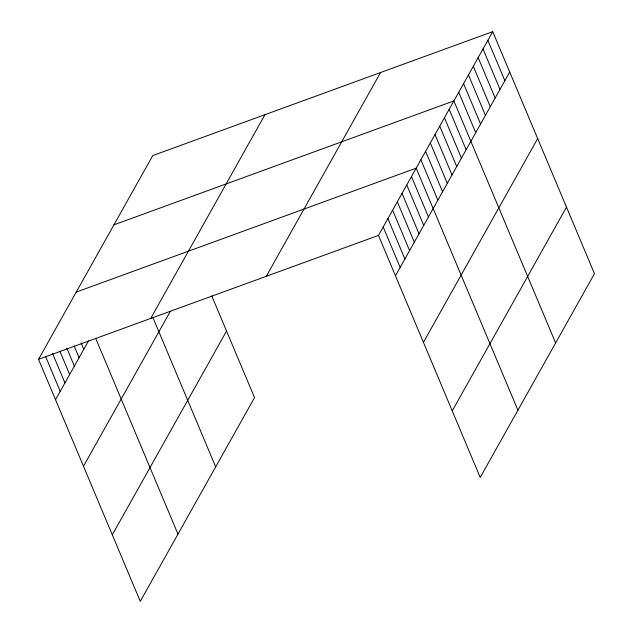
<?xml version="1.0" encoding="UTF-8"?>
<svg xmlns="http://www.w3.org/2000/svg" width="633" height="633" viewBox="0 0 633 633"><rect width="100%" height="100%" fill="white"/><g stroke="black" fill="none" stroke-linecap="round" stroke-linejoin="round"><path stroke-width="0.95" d="M211.77 295.904L254.521 397.595L140.273 601.35L38.534 359.315L152.782 155.568L492.727 31.65L594.466 273.685L480.218 477.432L378.479 235.405L492.727 31.65M55.514 399.716L88.501 340.886M150.717 318.423L264.966 114.676M83.485 466.252L170.364 311.309M112.302 534.814L226.551 331.059M266.295 276.297L380.544 72.542M395.459 275.798L509.707 72.051M423.43 342.342L537.678 138.587M452.247 410.896L566.495 207.141M113.932 224.842L453.885 100.924L555.624 342.959M76.237 292.082L416.182 168.164L517.921 410.2M38.534 359.315L378.479 235.405M487.869 40.306L504.857 80.707M483.019 48.97L499.999 89.372M478.16 57.627L495.141 98.028M473.302 66.291L490.29 106.684M468.452 74.947L485.432 115.348M463.593 83.603L480.574 124.005M458.735 92.268L475.723 132.669M449.169 109.327L466.149 149.728M444.453 117.738L461.441 158.131M439.745 126.141L456.725 166.542M435.029 134.544L452.017 174.945M430.321 142.947L447.302 183.348M425.605 151.35L442.586 191.752M420.89 159.761L437.878 200.163M411.466 176.567L428.454 216.969M406.758 184.971L423.738 225.372M402.042 193.382L419.022 233.775M397.326 201.785L414.314 242.186M392.618 210.188L409.598 250.589M387.902 218.591L404.891 258.992M383.194 226.994L400.175 267.395M152.925 317.584L215.679 466.877M95.828 338.687L177.976 534.11M81.151 343.007L83.793 349.289M74.172 346.022L79.078 357.692M66.821 348.142L74.362 366.096M59.842 351.157L69.654 374.499M52.484 353.277L64.938 382.91M45.513 356.3L60.23 391.313"/></g></svg>
